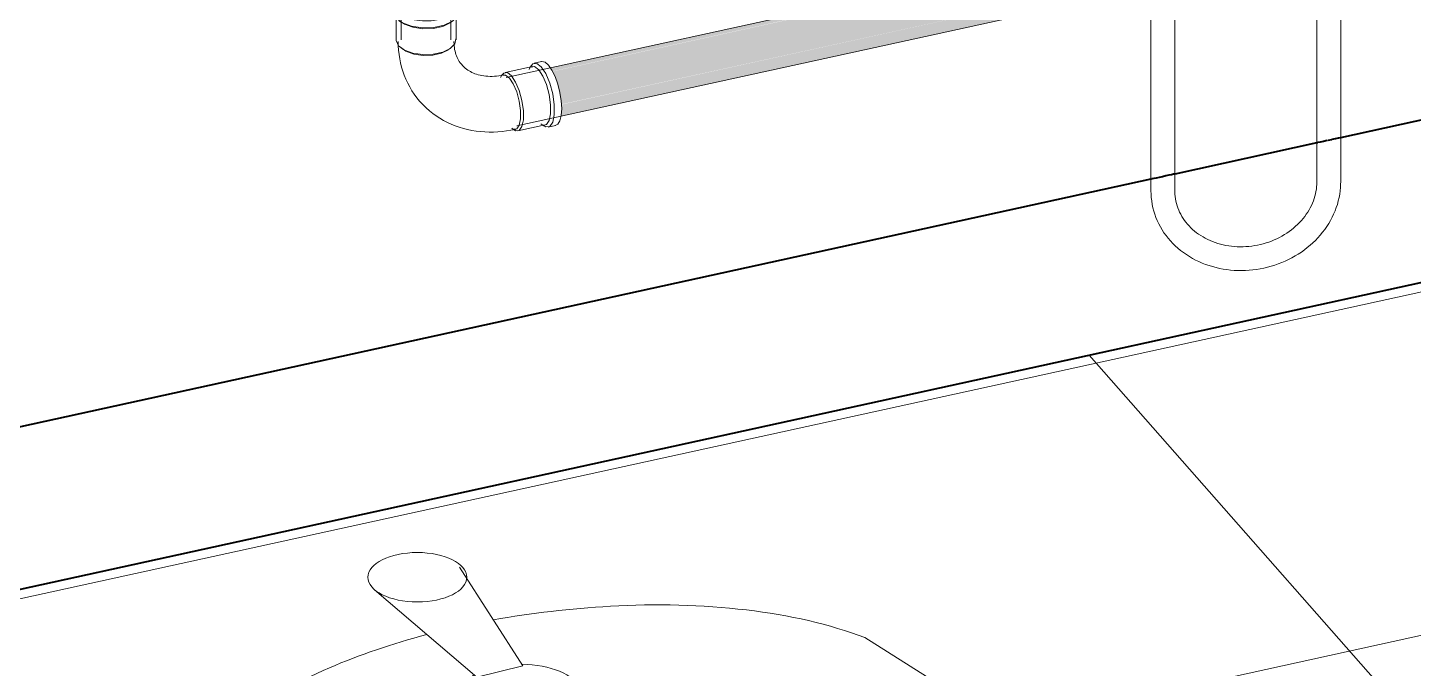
# Model space of a CAD drawing. Header units: metres. Extents: x -24.8 to 3.4, y -2.1 to 25.8.
# Drawn here: x -24.442 to -23.744, y 13.243 to 13.566 of the extents above; entities that cross this region are included whole.
import ezdxf

# ---------------------------------------------------------------- set-up
doc = ezdxf.new("R2010")
doc.units = ezdxf.units.M
doc.layers.add('1095_ARQ_BASE_dwg', color=7, linetype='Continuous', lineweight=5, true_color=0x767676)
doc.layers.add('A-FLOR', color=7, linetype='Continuous', lineweight=9, true_color=0x007f00)
for name, color, linetype, lineweight in [('A-WALL', 7, 'Continuous', 9), ('KIRYA - PAREDE', 7, 'Continuous', 40), ('LAYOUT-WC_COZINHA', 7, 'Continuous', 5), ('P-PIPE', 7, 'Continuous', 5), ('P-SANR-FIXT', 7, 'Continuous', 5)]:
    doc.layers.add(name, color=color, linetype=linetype, lineweight=lineweight)

# ---------------------------------------------------------------- blocks, each defined once
blk = doc.blocks.new('1095_ARQ_BASE_dwg_A$C331B23C5-3610872-BWC GUARITA')
at = {"layer": 'LAYOUT-WC_COZINHA', "color": 253, "true_color": 0xaaaaaa}
blk.add_line((-23.90699, 13.40117), (-24.57917, 13.25376), dxfattribs=at)
for points in [[(-24.57917, 13.17195, 0), (-24.43844, 13.01191, 0), (-23.70595, 13.17254, 0), (-23.90699, 13.40117, 0)], [(-24.22402, 13.29419, 0), (-24.19225, 13.24446, 0), (-24.21543, 13.23877, 0), (-24.26688, 13.28283, 0)], [(-24.01985, 13.25869, 0), (-23.98574, 13.2371, 0), (-23.977, 13.20995, 0)]]:
    blk.add_polyline3d(points, dxfattribs=at)
blk.add_ellipse((-24.24532, 13.28911), major_axis=(0.02495, 0), ratio=0.499406, dxfattribs=at)
for centre, major_axis, start_param, end_param in [((-24.1179, 13.1442), (0.26266, 0), 1.686018, 1.916987), ((-24.12482, 13.17407), (0.20246, 0), 1.345576, 1.686018), ((-24.11467, 13.19619), (0.157, 0), 0.922359, 1.345576), ((-24.1179, 13.1442), (0.26266, 0), 2.056302, 2.283134), ((-24.15725, 13.16696), (0.20246, 0), 2.283134, 2.623576), ((-24.19327, 13.22992), (0.03065, 0), 2.438502, 7.836448)]:
    blk.add_ellipse(centre, major_axis=major_axis, ratio=0.499406, start_param=start_param, end_param=end_param, dxfattribs=at)
blk = doc.blocks.new('1095_ARQ_BASE_dwg-3608001-BWC GUARITA')
at = {"layer": 'KIRYA - PAREDE', "color": 253, "true_color": 0xaaaaaa}
for p, q in [((-23.62963, 13.54381), (-23.78025, 13.51078)), ((-23.79222, 13.50816), (-23.86379, 13.49246)), ((-23.87579, 13.48983), (-24.57917, 13.33558)), ((-24.57917, 13.25376), (-23.63631, 13.46054))]:
    blk.add_line(p, q, dxfattribs=at)
at = {"layer": 'KIRYA - PAREDE', "color": 254, "true_color": 0xd4d4d4}
for p, q in [((-23.79176, 13.50826), (-23.79222, 13.50816)), ((-23.7906, 13.50851), (-23.79167, 13.50828)), ((-23.78897, 13.50887), (-23.79051, 13.50853)), ((-23.78702, 13.5093), (-23.78886, 13.5089)), ((-23.78486, 13.50977), (-23.78677, 13.50935)), ((-23.78298, 13.51018), (-23.78473, 13.5098)), ((-23.78149, 13.51051), (-23.78287, 13.51021)), ((-23.78049, 13.51073), (-23.78134, 13.51054)), ((-23.87166, 13.49074), (-23.87314, 13.49041)), ((-23.87002, 13.4911), (-23.87163, 13.49074)), ((-23.86835, 13.49146), (-23.86998, 13.4911)), ((-23.8668, 13.4918), (-23.86832, 13.49147)), ((-23.86548, 13.49209), (-23.86677, 13.49181)), ((-23.86449, 13.49231), (-23.86546, 13.4921)), ((-23.86392, 13.49243), (-23.86448, 13.49231)), ((-23.87528, 13.48994), (-23.87566, 13.48986)), ((-23.8744, 13.49014), (-23.87527, 13.48995)), ((-23.87316, 13.49041), (-23.87438, 13.49014))]:
    blk.add_line(p, q, dxfattribs=at)
blk.add_blockref('1095_ARQ_BASE_dwg_A$C331B23C5-3610872-BWC GUARITA', (0, 0))
blk = doc.blocks.new('AF_Soldavel_Curva 45_90 - Standard-3502160-BWC GUARITA')
at = {"layer": 'P-PIPE'}
for p, q in [((-24.25742, 13.57787), (-24.25742, 13.57441)), ((-24.25237, 13.57536), (-24.25279, 13.57591)), ((-24.25202, 13.575), (-24.25237, 13.57536)), ((-24.22928, 13.5756), (-24.22975, 13.57507)), ((-24.22442, 13.57441), (-24.22442, 13.57787)), ((-24.25602, 13.57319), (-24.25602, 13.5602)), ((-24.25441, 13.56966), (-24.25326, 13.56885)), ((-24.23085, 13.57418), (-24.23159, 13.57372)), ((-24.22858, 13.56885), (-24.22744, 13.56966)), ((-24.22582, 13.5602), (-24.22582, 13.57319)), ((-24.25348, 13.55601), (-24.2526, 13.55535)), ((-24.22925, 13.55535), (-24.22837, 13.55601)), ((-24.1874, 13.54668), (-24.20113, 13.54367)), ((-24.18825, 13.54672), (-24.18908, 13.54521)), ((-24.18276, 13.54913), (-24.18642, 13.54833)), ((-24.20276, 13.54229), (-24.20343, 13.54113)), ((-24.19781, 13.51552), (-24.19672, 13.51475)), ((-24.19466, 13.51417), (-24.18093, 13.51718)), ((-24.18307, 13.51782), (-24.18169, 13.51679)), ((-24.17935, 13.5161), (-24.17569, 13.5169))]:
    blk.add_line(p, q, dxfattribs=at)
for points in [[(-24.25348, 13.58322, 0), (-24.25422, 13.58275, 0), (-24.2563, 13.58086, 0), (-24.25732, 13.57877, 0), (-24.25723, 13.57662, 0), (-24.25603, 13.57456, 0)], [(-24.22582, 13.58118, 0), (-24.22805, 13.58302, 0), (-24.22839, 13.58323, 0)], [(-24.25603, 13.57456, 0), (-24.2538, 13.57272, 0), (-24.25069, 13.57123, 0), (-24.24691, 13.57019, 0), (-24.24273, 13.56968, 0), (-24.23843, 13.56973, 0), (-24.23429, 13.57033, 0), (-24.23061, 13.57144, 0), (-24.22762, 13.57299, 0), (-24.22555, 13.57488, 0), (-24.22452, 13.57697, 0), (-24.22461, 13.57912, 0), (-24.22582, 13.58118, 0)], [(-24.22446, 13.57494, 0), (-24.22509, 13.57209, 0), (-24.22763, 13.56953, 0), (-24.23177, 13.56755, 0), (-24.23702, 13.5664, 0), (-24.24273, 13.56621, 0), (-24.24823, 13.56702, 0), (-24.25285, 13.56871, 0), (-24.25603, 13.57109, 0)], [(-24.25317, 13.57662, 0), (-24.25328, 13.57693, 0), (-24.25342, 13.57787, 0)], [(-24.22844, 13.57757, 0), (-24.2285, 13.57719, 0), (-24.22868, 13.57661, 0)], [(-24.25603, 13.57109, 0), (-24.25739, 13.57387, 0), (-24.25742, 13.5744, 0)], [(-24.22875, 13.56873, 0), (-24.23254, 13.56692, 0), (-24.23734, 13.56587, 0), (-24.24258, 13.5657, 0), (-24.24761, 13.56643, 0), (-24.25184, 13.56798, 0), (-24.25457, 13.56997, 0)], [(-24.25038, 13.57379, 0), (-24.25068, 13.57397, 0), (-24.25136, 13.57444, 0)], [(-24.24794, 13.57271, 0), (-24.24832, 13.57284, 0), (-24.24923, 13.57321, 0)], [(-24.24503, 13.57197, 0), (-24.24546, 13.57205, 0), (-24.24653, 13.57229, 0)], [(-24.24183, 13.57164, 0), (-24.24229, 13.57167, 0), (-24.24345, 13.57176, 0)], [(-24.23857, 13.57174, 0), (-24.23903, 13.5717, 0), (-24.2402, 13.57164, 0)], [(-24.23548, 13.57225, 0), (-24.2359, 13.57215, 0), (-24.23699, 13.57195, 0)], [(-24.23275, 13.57315, 0), (-24.23311, 13.573, 0), (-24.23406, 13.57266, 0)], [(-24.22586, 13.56069, 0), (-24.22643, 13.55808, 0), (-24.22875, 13.55573, 0), (-24.23254, 13.55392, 0), (-24.23734, 13.55287, 0), (-24.24258, 13.5527, 0), (-24.24761, 13.55344, 0), (-24.25184, 13.55499, 0), (-24.25475, 13.55716, 0)], [(-24.25475, 13.55716, 0), (-24.25599, 13.55971, 0), (-24.25602, 13.5602, 0)], [(-24.25496, 13.55924, 0), (-24.25492, 13.55706, 0), (-24.25478, 13.55489, 0), (-24.25454, 13.55273, 0), (-24.25421, 13.55058, 0), (-24.25378, 13.54845, 0), (-24.25326, 13.54634, 0), (-24.25264, 13.54427, 0), (-24.25192, 13.54223, 0), (-24.2511, 13.54022, 0), (-24.25019, 13.53826, 0), (-24.24918, 13.53634, 0), (-24.24808, 13.53448, 0), (-24.24688, 13.53267, 0), (-24.2456, 13.53093, 0), (-24.24423, 13.52925, 0), (-24.24391, 13.52888, 0)], [(-24.22961, 13.55509, 0), (-24.23313, 13.55341, 0), (-24.23759, 13.55243, 0), (-24.24246, 13.55227, 0), (-24.24714, 13.55296, 0), (-24.25107, 13.5544, 0), (-24.25378, 13.55642, 0)], [(-24.22282, 13.54743, 0), (-24.2233, 13.548, 0), (-24.22376, 13.5486, 0), (-24.22418, 13.54923, 0), (-24.22458, 13.54988, 0), (-24.22495, 13.55056, 0), (-24.22529, 13.55127, 0), (-24.2256, 13.55201, 0), (-24.22588, 13.55278, 0), (-24.22613, 13.55358, 0), (-24.22634, 13.55442, 0), (-24.22653, 13.55528, 0), (-24.22667, 13.55617, 0), (-24.22678, 13.55709, 0), (-24.22685, 13.55804, 0), (-24.22688, 13.55902, 0), (-24.22688, 13.55924, 0)], [(-24.20191, 13.54241, 0), (-24.20309, 13.54218, 0), (-24.20426, 13.54199, 0), (-24.20541, 13.54185, 0), (-24.20653, 13.54175, 0), (-24.20764, 13.5417, 0), (-24.20872, 13.54169, 0), (-24.20978, 13.54172, 0), (-24.21081, 13.5418, 0), (-24.2118, 13.54191, 0), (-24.21277, 13.54207, 0), (-24.21371, 13.54226, 0), (-24.21461, 13.54248, 0), (-24.21547, 13.54274, 0), (-24.21631, 13.54303, 0), (-24.21711, 13.54335, 0), (-24.21787, 13.5437, 0), (-24.2186, 13.54407, 0), (-24.2193, 13.54448, 0), (-24.21996, 13.5449, 0), (-24.22059, 13.54535, 0), (-24.22119, 13.54583, 0), (-24.22176, 13.54633, 0), (-24.22229, 13.54685, 0), (-24.2228, 13.5474, 0), (-24.22282, 13.54743, 0)], [(-24.18845, 13.54633, 0), (-24.18715, 13.54801, 0), (-24.18515, 13.54823, 0), (-24.18288, 13.54651, 0)], [(-24.18807, 13.54639, 0), (-24.18624, 13.54659, 0), (-24.18416, 13.54502, 0)], [(-24.18254, 13.54917, 0), (-24.18094, 13.54878, 0), (-24.17922, 13.54731, 0)], [(-24.17922, 13.54731, 0), (-24.1775, 13.54487, 0), (-24.1759, 13.54163, 0), (-24.17453, 13.53779, 0), (-24.17348, 13.53363, 0), (-24.17281, 13.52943, 0), (-24.17259, 13.52547, 0), (-24.17281, 13.52203, 0), (-24.17348, 13.51934, 0), (-24.17453, 13.51757, 0), (-24.1759, 13.51687, 0)], [(-24.20276, 13.54229, 0), (-24.2018, 13.54338, 0), (-24.19998, 13.54358, 0), (-24.1979, 13.542, 0)], [(-24.20222, 13.54232, 0), (-24.20084, 13.54233, 0), (-24.19891, 13.54086, 0)], [(-24.19891, 13.54086, 0), (-24.19698, 13.53794, 0), (-24.19528, 13.53389, 0), (-24.19402, 13.52922, 0), (-24.19335, 13.52449, 0), (-24.19335, 13.52027, 0), (-24.19402, 13.51706, 0), (-24.19528, 13.51526, 0), (-24.19692, 13.51506, 0)], [(-24.1979, 13.542, 0), (-24.19582, 13.53885, 0), (-24.194, 13.5345, 0), (-24.19264, 13.52948, 0), (-24.19192, 13.52439, 0), (-24.19192, 13.51985, 0), (-24.19264, 13.5164, 0), (-24.194, 13.51446, 0), (-24.19582, 13.51427, 0), (-24.19705, 13.515, 0)], [(-24.18416, 13.54502, 0), (-24.18209, 13.54186, 0), (-24.18026, 13.53752, 0), (-24.17891, 13.53249, 0), (-24.17819, 13.5274, 0), (-24.17819, 13.52286, 0), (-24.17891, 13.51941, 0), (-24.18026, 13.51747, 0), (-24.18139, 13.51714, 0)], [(-24.18288, 13.54651, 0), (-24.18061, 13.54307, 0), (-24.17862, 13.53831, 0), (-24.17714, 13.53283, 0), (-24.17635, 13.52726, 0), (-24.17635, 13.5223, 0), (-24.17714, 13.51853, 0), (-24.17862, 13.51641, 0), (-24.18062, 13.5162, 0), (-24.182, 13.51704, 0)], [(-24.24391, 13.52888, 0), (-24.24244, 13.5273, 0), (-24.24089, 13.52578, 0), (-24.23927, 13.52435, 0), (-24.23758, 13.523, 0), (-24.23583, 13.52174, 0), (-24.23401, 13.52056, 0), (-24.23214, 13.51947, 0), (-24.23021, 13.51848, 0), (-24.22824, 13.51757, 0), (-24.22623, 13.51676, 0), (-24.22418, 13.51604, 0), (-24.2221, 13.51542, 0), (-24.21999, 13.51489, 0), (-24.21786, 13.51445, 0), (-24.21571, 13.51411, 0), (-24.21354, 13.51385, 0), (-24.21135, 13.51369, 0), (-24.20916, 13.51361, 0), (-24.20696, 13.51363, 0), (-24.20476, 13.51373, 0), (-24.20256, 13.51391, 0), (-24.20037, 13.51418, 0), (-24.19818, 13.51453, 0), (-24.19599, 13.51497, 0), (-24.1959, 13.51499, 0)]]:
    blk.add_polyline3d(points, dxfattribs=at)
blk = doc.blocks.new('UT_Ducha higiênica - UT_Ducha higiênica-3628668-BWC GUARITA')
at = {"layer": 'P-SANR-FIXT'}
for p, q in [((-23.86379, 13.48404), (-23.86379, 13.97926)), ((-23.87579, 13.96445), (-23.87579, 13.48404)), ((-23.79224, 13.78131), (-23.79224, 13.48838)), ((-23.78024, 13.48838), (-23.78024, 13.78131))]:
    blk.add_line(p, q, dxfattribs=at)
for points in [[(-23.87579, 13.48404, 0), (-23.87575, 13.48231, 0), (-23.87563, 13.48058, 0), (-23.87543, 13.47887, 0), (-23.87515, 13.47716, 0), (-23.8748, 13.47548, 0), (-23.87436, 13.4738, 0), (-23.87385, 13.47216, 0), (-23.87326, 13.47053, 0), (-23.8726, 13.46893, 0), (-23.87186, 13.46736, 0), (-23.87105, 13.46583, 0), (-23.87017, 13.46433, 0), (-23.86923, 13.46287, 0), (-23.86821, 13.46145, 0), (-23.86713, 13.46007, 0), (-23.86599, 13.45874, 0), (-23.86479, 13.45745, 0), (-23.86353, 13.45621, 0), (-23.86222, 13.45503, 0), (-23.86085, 13.45389, 0), (-23.85943, 13.45281, 0), (-23.85796, 13.45179, 0), (-23.85645, 13.45082, 0), (-23.8549, 13.44991, 0), (-23.8533, 13.44907, 0), (-23.85167, 13.44828, 0), (-23.85, 13.44755, 0), (-23.84829, 13.44688, 0), (-23.84656, 13.44628, 0), (-23.8448, 13.44574, 0), (-23.84302, 13.44526, 0), (-23.84122, 13.44485, 0), (-23.83939, 13.44451, 0), (-23.83755, 13.44423, 0), (-23.8357, 13.44401, 0), (-23.83384, 13.44386, 0), (-23.83196, 13.44378, 0), (-23.83009, 13.44376, 0), (-23.82821, 13.44381, 0), (-23.82633, 13.44392, 0), (-23.82445, 13.4441, 0), (-23.82258, 13.44434, 0), (-23.82072, 13.44465, 0), (-23.81887, 13.44502, 0), (-23.81704, 13.44545, 0), (-23.81522, 13.44595, 0), (-23.81342, 13.44651, 0), (-23.81164, 13.44713, 0), (-23.80989, 13.44781, 0), (-23.80816, 13.44856, 0), (-23.80647, 13.44936, 0), (-23.8048, 13.45021, 0), (-23.80318, 13.45113, 0), (-23.80158, 13.4521, 0), (-23.80003, 13.45312, 0), (-23.79852, 13.4542, 0), (-23.79706, 13.45532, 0), (-23.79564, 13.4565, 0), (-23.79428, 13.45773, 0), (-23.79296, 13.459, 0), (-23.7917, 13.46031, 0), (-23.79049, 13.46167, 0), (-23.78934, 13.46307, 0), (-23.78825, 13.46451, 0), (-23.78722, 13.46599, 0), (-23.78626, 13.4675, 0), (-23.78536, 13.46904, 0), (-23.78453, 13.47061, 0), (-23.78377, 13.47221, 0), (-23.78308, 13.47384, 0), (-23.78246, 13.47549, 0), (-23.78192, 13.47716, 0), (-23.78145, 13.47885, 0), (-23.78105, 13.48055, 0), (-23.78073, 13.48227, 0), (-23.78049, 13.48399, 0), (-23.78033, 13.48572, 0), (-23.78025, 13.48745, 0), (-23.78024, 13.48838, 0)], [(-23.79224, 13.48838, 0), (-23.79226, 13.4872, 0), (-23.79235, 13.48602, 0), (-23.79248, 13.48483, 0), (-23.79267, 13.48364, 0), (-23.79292, 13.48246, 0), (-23.79322, 13.48127, 0), (-23.79357, 13.4801, 0), (-23.79398, 13.47892, 0), (-23.79444, 13.47776, 0), (-23.79496, 13.47661, 0), (-23.79553, 13.47547, 0), (-23.79615, 13.47434, 0), (-23.79682, 13.47323, 0), (-23.79755, 13.47214, 0), (-23.79832, 13.47107, 0), (-23.79915, 13.47002, 0), (-23.80002, 13.469, 0), (-23.80094, 13.468, 0), (-23.80191, 13.46703, 0), (-23.80292, 13.46608, 0), (-23.80397, 13.46517, 0), (-23.80506, 13.4643, 0), (-23.8062, 13.46346, 0), (-23.80737, 13.46265, 0), (-23.80857, 13.46188, 0), (-23.80981, 13.46116, 0), (-23.81108, 13.46047, 0), (-23.81238, 13.45983, 0), (-23.81371, 13.45923, 0), (-23.81506, 13.45867, 0), (-23.81643, 13.45816, 0), (-23.81783, 13.4577, 0), (-23.81924, 13.45728, 0), (-23.82066, 13.45692, 0), (-23.8221, 13.4566, 0), (-23.82355, 13.45633, 0), (-23.82501, 13.45612, 0), (-23.82647, 13.45595, 0), (-23.82793, 13.45584, 0), (-23.82939, 13.45577, 0), (-23.83085, 13.45576, 0), (-23.83231, 13.4558, 0), (-23.83375, 13.45588, 0), (-23.83519, 13.45602, 0), (-23.83661, 13.45621, 0), (-23.83801, 13.45645, 0), (-23.8394, 13.45674, 0), (-23.84077, 13.45707, 0), (-23.84211, 13.45746, 0), (-23.84343, 13.45789, 0), (-23.84473, 13.45836, 0), (-23.84599, 13.45888, 0), (-23.84722, 13.45945, 0), (-23.84842, 13.46005, 0), (-23.84958, 13.4607, 0), (-23.85071, 13.46138, 0), (-23.85179, 13.46211, 0), (-23.85284, 13.46287, 0), (-23.85385, 13.46366, 0), (-23.85481, 13.46449, 0), (-23.85573, 13.46535, 0), (-23.8566, 13.46624, 0), (-23.85742, 13.46716, 0), (-23.8582, 13.46811, 0), (-23.85893, 13.46908, 0), (-23.85961, 13.47008, 0), (-23.86025, 13.4711, 0), (-23.86083, 13.47214, 0), (-23.86136, 13.4732, 0), (-23.86184, 13.47428, 0), (-23.86227, 13.47538, 0), (-23.86264, 13.47649, 0), (-23.86296, 13.47761, 0), (-23.86323, 13.47875, 0), (-23.86345, 13.4799, 0), (-23.86361, 13.48106, 0), (-23.86372, 13.48223, 0), (-23.86378, 13.4834, 0), (-23.86379, 13.48404, 0)]]:
    blk.add_polyline3d(points, dxfattribs=at)

msp = doc.modelspace()

# ---------------------------------------------------------------- hatches: boundary and pattern name
at = {"layer": 'P-PIPE', "true_color": 0x00ffff}
h = msp.add_hatch(color=4, dxfattribs=at)
h.paths.add_polyline_path([(-24.17721, 13.54429), (-23.87578, 13.61056), (-23.87579, 13.61235), (-24.17828, 13.54598), (-24.17746, 13.54479)])
h.paths.add_polyline_path([(-23.8638, 13.61302), (-23.84816, 13.61651), (-23.84982, 13.61767), (-23.85072, 13.61785), (-23.8638, 13.61498), (-23.8638, 13.61314)])
h = msp.add_hatch(color=4, dxfattribs=at)
h.paths.add_polyline_path([(-24.17271, 13.52763), (-23.87578, 13.59275), (-23.87579, 13.61039), (-24.17716, 13.54418), (-24.17521, 13.53969), (-24.17397, 13.53557), (-24.1733, 13.53254), (-24.17281, 13.52943)])
h.paths.add_polyline_path([(-23.8638, 13.59537), (-23.84309, 13.60004), (-23.84346, 13.60427), (-23.84378, 13.60623), (-23.84479, 13.60991), (-23.84639, 13.61377), (-23.84735, 13.61539), (-23.8481, 13.61646), (-23.8638, 13.61302), (-23.8638, 13.59567)])
h = msp.add_hatch(color=4, dxfattribs=at)
h.paths.add_polyline_path([(-24.17292, 13.52161), (-23.87578, 13.58681), (-23.87579, 13.59274), (-24.1727, 13.52749), (-24.17263, 13.52478), (-24.17284, 13.52192)])
h.paths.add_polyline_path([(-23.8638, 13.5894), (-23.84555, 13.59342), (-23.84452, 13.59399), (-23.84373, 13.59535), (-23.8432, 13.59809), (-23.84325, 13.59988), (-23.8638, 13.59537), (-23.8638, 13.58943)])

# ---------------------------------------------------------------- linework, layer by layer
at = {"layer": 'A-FLOR'}
for p, q in [((-23.62963, 13.54381), (-23.78025, 13.51078)), ((-23.79176, 13.50826), (-23.86379, 13.49246)), ((-23.87579, 13.48983), (-24.57917, 13.33558))]:
    msp.add_line(p, q, dxfattribs=at)
at = {"layer": 'A-FLOR', "color": 83, "true_color": 0x80bf80}
for p, q in [((-23.7906, 13.50851), (-23.79167, 13.50828)), ((-23.78897, 13.50887), (-23.79051, 13.50853)), ((-23.78702, 13.5093), (-23.78886, 13.5089)), ((-23.78486, 13.50977), (-23.78677, 13.50935)), ((-23.78298, 13.51018), (-23.78473, 13.5098)), ((-23.78149, 13.51051), (-23.78287, 13.51021)), ((-23.78049, 13.51073), (-23.78134, 13.51054)), ((-23.87166, 13.49074), (-23.87314, 13.49041)), ((-23.87002, 13.4911), (-23.87163, 13.49074)), ((-23.86835, 13.49146), (-23.86998, 13.4911)), ((-23.8668, 13.4918), (-23.86832, 13.49147)), ((-23.86548, 13.49209), (-23.86677, 13.49181)), ((-23.86449, 13.49231), (-23.86546, 13.4921)), ((-23.86392, 13.49243), (-23.86448, 13.49231)), ((-23.87528, 13.48994), (-23.87566, 13.48986)), ((-23.8744, 13.49014), (-23.87527, 13.48995)), ((-23.87316, 13.49041), (-23.87438, 13.49014))]:
    msp.add_line(p, q, dxfattribs=at)
at = {"layer": 'A-FLOR', "color": 254, "true_color": 0xcce5cc}
msp.add_line((-24.57917, 13.24894), (-23.63671, 13.45563), dxfattribs=at)
at = {"layer": 'A-WALL'}
msp.add_line((-23.63631, 13.46054), (-24.57917, 13.25376), dxfattribs=at)
at = {"layer": 'A-WALL', "color": 254, "true_color": 0xcccccc}
msp.add_line((-23.51231, 13.30963), (-24.57917, 13.07567), dxfattribs=at)
at = {"layer": 'P-PIPE'}
for p, q in [((-24.22842, 13.5602), (-24.22842, 13.7173)), ((-24.25342, 13.71182), (-24.25342, 13.5602)), ((-23.87577, 13.61236), (-24.20058, 13.54113)), ((-24.19522, 13.51671), (-23.87577, 13.58677))]:
    msp.add_line(p, q, dxfattribs=at)

# ---------------------------------------------------------------- block references
at = {"layer": '1095_ARQ_BASE_dwg', "color": 253, "true_color": 0xaaaaaa}
msp.add_blockref('1095_ARQ_BASE_dwg-3608001-BWC GUARITA', (0, 0), dxfattribs=at)
at = {"layer": 'P-PIPE'}
msp.add_blockref('AF_Soldavel_Curva 45_90 - Standard-3502160-BWC GUARITA', (0, 0), dxfattribs=at)
at = {"layer": 'P-SANR-FIXT', "color": 8, "true_color": 0x808080}
msp.add_blockref('UT_Ducha higiênica - UT_Ducha higiênica-3628668-BWC GUARITA', (0, 0), dxfattribs=at)

doc.saveas('drawing.dxf')
